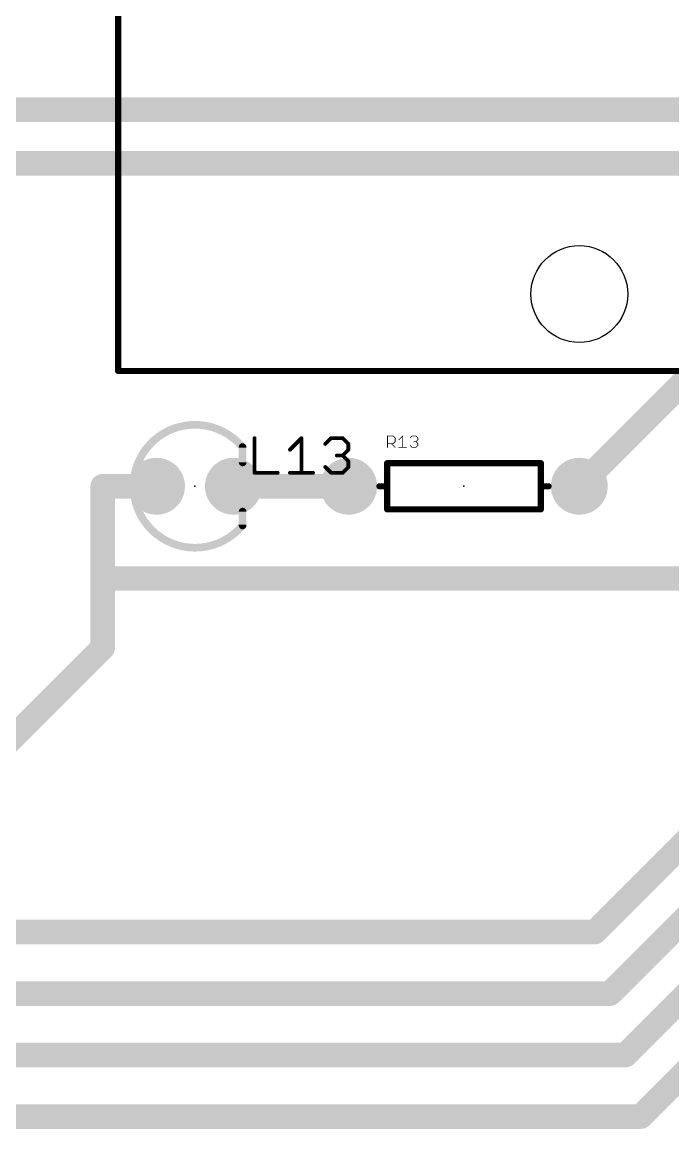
# Model space of a CAD drawing. Extents: x -209 to 66, y -44 to 97.
# Drawn here: x -120.01 to -98.51, y -23.77 to 12.8 of the extents above; entities that cross this region are included whole.
import ezdxf

# ---------------------------------------------------------------- set-up
doc = ezdxf.new("R2010")
doc.units = 0
for name, color, linetype in [('1', 22, 'CONTINUOUS'), ('17', 82, 'CONTINUOUS'), ('20', 7, 'CONTINUOUS'), ('21', 253, 'CONTINUOUS'), ('23', 7, 'CONTINUOUS'), ('25', 253, 'CONTINUOUS'), ('51', 253, 'CONTINUOUS'), ('52', 253, 'CONTINUOUS')]:
    doc.layers.add(name, color=color, linetype=linetype)

# ---------------------------------------------------------------- blocks, each defined once
blk = doc.blocks.new('ROUNDP')
at = {"const_width": 0.5}
blk.add_lwpolyline([(0, -0.25, 1), (0, 0.25, 1), (0, -0.25)], format="xyb", dxfattribs=at)

msp = doc.modelspace()

# ---------------------------------------------------------------- linework, layer by layer
at = {"layer": '1'}
for points, const_width in [([(-41.656, 9.906), (-129.032, 9.906)], 0.8128), ([(-42.418, 8.128), (-128.27, 8.128)], 0.8128), ([(-101.6, -2.54), (-94.996, 4.064)], 0.8128), ([(-115.57, -2.54), (-117.348, -2.54)], 0.8128), ([(-117.348, -2.54), (-117.348, -5.588)], 0.8128), ([(-109.22, -2.54), (-113.03, -2.54)], 0.8128), ([(-109.22, -2.54), (-108.966, -2.54)], 1.27), ([(-101.6, -2.54), (-101.854, -2.54)], 1.27), ([(-87.884, -4.064), (-101.092, -17.272)], 0.8128), ([(-85.344, -4.064), (-100.584, -19.304)], 0.8128), ([(-82.804, -4.064), (-100.076, -21.336)], 0.8128), ([(-80.264, -4.064), (-99.568, -23.368)], 0.8128), ([(-117.348, -5.588), (-92.202, -5.588)], 0.8128), ([(-117.348, -5.588), (-117.348, -7.874)], 0.8128), ([(-117.348, -7.874), (-124.46, -14.986)], 0.8128), ([(-101.092, -17.272), (-186.944, -17.272)], 0.8128), ([(-100.584, -19.304), (-187.452, -19.304)], 0.8128), ([(-100.076, -21.336), (-188.722, -21.336)], 0.8128), ([(-99.568, -23.368), (-188.214, -23.368)], 0.8128)]:
    msp.add_lwpolyline(points, dxfattribs=dict(at, const_width=const_width))
for points, const_width in [([(-117.348, -2.3368, 1), (-117.348, -2.7432)], 0.4064), ([(-117.1448, -2.54, 1), (-117.5512, -2.54)], 0.4064), ([(-115.57, -2.7432, 1), (-115.57, -2.3368)], 0.4064), ([(-113.03, -2.3368, 1), (-113.03, -2.7432)], 0.4064), ([(-109.22, -2.2225, 1), (-109.22, -2.8575)], 0.635), ([(-109.22, -2.7432, 1), (-109.22, -2.3368)], 0.4064), ([(-108.966, -2.8575, 1), (-108.966, -2.2225)], 0.635), ([(-101.854, -2.2225, 1), (-101.854, -2.8575)], 0.635), ([(-101.7437, -2.3963, 1), (-101.4563, -2.6837)], 0.4064), ([(-101.6, -2.8575, 1), (-101.6, -2.2225)], 0.635), ([(-117.348, -5.3848, 1), (-117.348, -5.7912)], 0.4064), ([(-117.1448, -5.588, 1), (-117.5512, -5.588)], 0.4064), ([(-117.5512, -5.588, 1), (-117.1448, -5.588)], 0.4064), ([(-117.5512, -7.874, 1), (-117.1448, -7.874)], 0.4064), ([(-117.2043, -8.0177, 1), (-117.4917, -7.7303)], 0.4064), ([(-101.2357, -17.1283, 1), (-100.9483, -17.4157)], 0.4064), ([(-101.092, -17.4752, 1), (-101.092, -17.0688)], 0.4064), ([(-100.7277, -19.1603, 1), (-100.4403, -19.4477)], 0.4064), ([(-100.584, -19.5072, 1), (-100.584, -19.1008)], 0.4064), ([(-100.2197, -21.1923, 1), (-99.9323, -21.4797)], 0.4064), ([(-100.076, -21.5392, 1), (-100.076, -21.1328)], 0.4064), ([(-99.7117, -23.2243, 1), (-99.4243, -23.5117)], 0.4064), ([(-99.568, -23.5712, 1), (-99.568, -23.1648)], 0.4064)]:
    msp.add_lwpolyline(points, format="xyb", dxfattribs=dict(at, const_width=const_width))
at = {"layer": '20'}
msp.add_circle((-101.6, 3.81), 1.6, dxfattribs=at)
at = {"layer": '21'}
for points, const_width in [([(-114.3, -0.508, 0.277), (-116.0929, -1.5838)], 0.254), ([(-112.739, -1.2391, 0.2226), (-114.3, -0.508)], 0.254), ([(-112.6617, -1.2446, 1), (-112.7887, -1.2446)], 0.127), ([(-112.7887, -1.7526, 1), (-112.6617, -1.7526)], 0.127), ([(-107.95, -1.7272, 1), (-107.95, -1.8288)], 0.1016), ([(-107.8992, -1.778, 1), (-108.0008, -1.778)], 0.1016), ([(-102.8192, -1.778, 1), (-102.9208, -1.778)], 0.1016), ([(-102.87, -1.8288, 1), (-102.87, -1.7272)], 0.1016), ([(-108.204, -2.4892, 1), (-108.204, -2.5908)], 0.1016), ([(-107.8992, -2.54, 1), (-108.0008, -2.54)], 0.1016), ([(-108.0008, -2.54, 1), (-107.8992, -2.54)], 0.1016), ([(-107.95, -2.5908, 1), (-107.95, -2.4892)], 0.1016), ([(-102.8192, -2.54, 1), (-102.9208, -2.54)], 0.1016), ([(-102.87, -2.4892, 1), (-102.87, -2.5908)], 0.1016), ([(-102.9208, -2.54, 1), (-102.8192, -2.54)], 0.1016), ([(-102.616, -2.5908, 1), (-102.616, -2.4892)], 0.1016), ([(-112.6617, -3.3782, 1), (-112.7887, -3.3782)], 0.127), ([(-107.95, -3.2512, 1), (-107.95, -3.3528)], 0.1016), ([(-108.0008, -3.302, 1), (-107.8992, -3.302)], 0.1016), ([(-102.9208, -3.302, 1), (-102.8192, -3.302)], 0.1016), ([(-102.87, -3.3528, 1), (-102.87, -3.2512)], 0.1016), ([(-116.0643, -3.5482, 0.2691), (-114.3, -4.572)], 0.254), ([(-114.3, -4.572, 0.2206), (-112.7488, -3.8526)], 0.254), ([(-112.7887, -3.8354, 1), (-112.6617, -3.8354)], 0.127)]:
    msp.add_lwpolyline(points, format="xyb", dxfattribs=dict(at, const_width=const_width))
for points, const_width in [([(-112.7252, -1.2446), (-112.7252, -1.7526)], 0.254), ([(-107.95, -1.778), (-102.87, -1.778)], 0.2032), ([(-107.95, -2.54), (-107.95, -1.778)], 0.2032), ([(-102.87, -1.778), (-102.87, -2.54)], 0.2032), ([(-107.95, -2.54), (-108.204, -2.54)], 0.2032), ([(-107.95, -3.302), (-107.95, -2.54)], 0.2032), ([(-102.87, -2.54), (-102.87, -3.302)], 0.2032), ([(-102.87, -2.54), (-102.616, -2.54)], 0.2032), ([(-112.7252, -3.8354), (-112.7252, -3.3782)], 0.254), ([(-102.87, -3.302), (-107.95, -3.302)], 0.2032)]:
    msp.add_lwpolyline(points, dxfattribs=dict(at, const_width=const_width))
at = {"layer": '23'}
for p in [(-114.3, -2.54), (-105.41, -2.54)]:
    msp.add_point(p, dxfattribs=at)
at = {"layer": '25'}
for points, const_width in [([(-112.3315, -0.9515), (-112.3315, -2.0955)], 0.127), ([(-111.1621, -1.3329), (-110.7808, -0.9515)], 0.127), ([(-110.7808, -0.9515), (-110.7808, -2.0955)], 0.127), ([(-109.9927, -1.1422), (-109.802, -0.9515)], 0.127), ([(-109.802, -0.9515), (-109.4207, -0.9515)], 0.127), ([(-109.4207, -0.9515), (-109.2301, -1.1422)], 0.127), ([(-109.2301, -1.1422), (-109.2301, -1.3329)], 0.127), ([(-107.9373, -1.2573), (-107.9373, -0.876)], 0.0254), ([(-107.9373, -0.876), (-107.7466, -0.876)], 0.0254), ([(-107.7466, -0.876), (-107.6831, -0.9395)], 0.0254), ([(-107.6831, -1.0666), (-107.7466, -1.1302)], 0.0254), ([(-107.6831, -0.9395), (-107.6831, -1.0666)], 0.0254), ([(-107.5631, -1.0031), (-107.436, -0.876)], 0.0254), ([(-107.436, -0.876), (-107.436, -1.2573)], 0.0254), ([(-107.1889, -0.9395), (-107.1253, -0.876)], 0.0254), ([(-107.1253, -0.876), (-106.9982, -0.876)], 0.0254), ([(-106.9982, -1.0666), (-107.0618, -1.0666)], 0.0254), ([(-106.9982, -0.876), (-106.9347, -0.9395)], 0.0254), ([(-106.9347, -1.0031), (-106.9982, -1.0666)], 0.0254), ([(-106.9982, -1.0666), (-106.9347, -1.1302)], 0.0254), ([(-106.9347, -0.9395), (-106.9347, -1.0031)], 0.0254), ([(-109.4207, -1.5235), (-109.6114, -1.5235)], 0.127), ([(-109.2301, -1.3329), (-109.4207, -1.5235)], 0.127), ([(-109.4207, -1.5235), (-109.2301, -1.7142)], 0.127), ([(-107.7466, -1.1302), (-107.9373, -1.1302)], 0.0254), ([(-107.8102, -1.1302), (-107.6831, -1.2573)], 0.0254), ([(-107.5631, -1.2573), (-107.3089, -1.2573)], 0.0254), ([(-107.1253, -1.2573), (-107.1889, -1.1937)], 0.0254), ([(-106.9982, -1.2573), (-107.1253, -1.2573)], 0.0254), ([(-106.9347, -1.1937), (-106.9982, -1.2573)], 0.0254), ([(-106.9347, -1.1302), (-106.9347, -1.1937)], 0.0254), ([(-109.2301, -1.7142), (-109.2301, -1.9048)], 0.127), ([(-112.3315, -2.0955), (-111.5689, -2.0955)], 0.127), ([(-111.1621, -2.0955), (-110.3995, -2.0955)], 0.127), ([(-109.802, -2.0955), (-109.9927, -1.9048)], 0.127), ([(-109.4207, -2.0955), (-109.802, -2.0955)], 0.127), ([(-109.2301, -1.9048), (-109.4207, -2.0955)], 0.127)]:
    msp.add_lwpolyline(points, dxfattribs=dict(at, const_width=const_width))
for points, const_width in [([(-112.2998, -0.9515, 1), (-112.3633, -0.9515)], 0.0635), ([(-110.749, -0.9515, 1), (-110.8125, -0.9515)], 0.0635), ([(-110.7583, -0.974, 1), (-110.8032, -0.9291)], 0.0635), ([(-110.0152, -1.1197, 1), (-109.9703, -1.1646)], 0.0635), ([(-109.802, -0.9198, 1), (-109.802, -0.9833)], 0.0635), ([(-109.7796, -0.974, 1), (-109.8245, -0.9291)], 0.0635), ([(-109.3983, -0.9291, 1), (-109.4432, -0.974)], 0.0635), ([(-109.4207, -0.9833, 1), (-109.4207, -0.9198)], 0.0635), ([(-109.1983, -1.1422, 1), (-109.2618, -1.1422)], 0.0635), ([(-109.2525, -1.1646, 1), (-109.2076, -1.1197)], 0.0635), ([(-107.931, -0.876, 1), (-107.9437, -0.876)], 0.0127), ([(-107.9373, -0.8696, 1), (-107.9373, -0.8823)], 0.0127), ([(-107.7421, -0.8715, 1), (-107.7511, -0.8805)], 0.0127), ([(-107.7466, -0.8823, 1), (-107.7466, -0.8696)], 0.0127), ([(-107.6767, -0.9395, 1), (-107.6894, -0.9395)], 0.0127), ([(-107.6894, -1.0666, 1), (-107.6767, -1.0666)], 0.0127), ([(-107.6876, -0.944, 1), (-107.6786, -0.935)], 0.0127), ([(-107.6786, -1.0711, 1), (-107.6876, -1.0621)], 0.0127), ([(-107.5676, -0.9986, 1), (-107.5586, -1.0076)], 0.0127), ([(-107.4296, -0.876, 1), (-107.4423, -0.876)], 0.0127), ([(-107.4315, -0.8805, 1), (-107.4405, -0.8715)], 0.0127), ([(-107.1934, -0.935, 1), (-107.1844, -0.944)], 0.0127), ([(-107.1253, -0.8696, 1), (-107.1253, -0.8823)], 0.0127), ([(-107.1208, -0.8805, 1), (-107.1298, -0.8715)], 0.0127), ([(-107.0618, -1.0603, 1), (-107.0618, -1.073)], 0.0127), ([(-106.9937, -0.8715, 1), (-107.0027, -0.8805)], 0.0127), ([(-106.9937, -1.0621, 1), (-107.0027, -1.0711)], 0.0127), ([(-107.0027, -1.0621, 1), (-106.9937, -1.0711)], 0.0127), ([(-106.9982, -0.8823, 1), (-106.9982, -0.8696)], 0.0127), ([(-106.9982, -1.073, 1), (-106.9982, -1.0603)], 0.0127), ([(-106.9283, -0.9395, 1), (-106.941, -0.9395)], 0.0127), ([(-106.941, -1.0031, 1), (-106.9283, -1.0031)], 0.0127), ([(-106.9392, -0.944, 1), (-106.9302, -0.935)], 0.0127), ([(-106.9302, -1.0076, 1), (-106.9392, -0.9986)], 0.0127), ([(-111.1846, -1.3104, 1), (-111.1397, -1.3553)], 0.0635), ([(-109.6114, -1.4918, 1), (-109.6114, -1.5553)], 0.0635), ([(-109.3983, -1.5011, 1), (-109.4432, -1.546)], 0.0635), ([(-109.4207, -1.5553, 1), (-109.4207, -1.4918)], 0.0635), ([(-109.2618, -1.3329, 1), (-109.1983, -1.3329)], 0.0635), ([(-109.2076, -1.3553, 1), (-109.2525, -1.3104)], 0.0635), ([(-107.9437, -1.2573, 1), (-107.931, -1.2573)], 0.0127), ([(-107.9373, -1.1238, 1), (-107.9373, -1.1365)], 0.0127), ([(-107.8057, -1.1257, 1), (-107.8147, -1.1347)], 0.0127), ([(-107.7511, -1.1257, 1), (-107.7421, -1.1347)], 0.0127), ([(-107.7466, -1.1365, 1), (-107.7466, -1.1238)], 0.0127), ([(-107.6876, -1.2618, 1), (-107.6786, -1.2528)], 0.0127), ([(-107.5631, -1.251, 1), (-107.5631, -1.2637)], 0.0127), ([(-107.4423, -1.2573, 1), (-107.4296, -1.2573)], 0.0127), ([(-107.3089, -1.2637, 1), (-107.3089, -1.251)], 0.0127), ([(-107.1844, -1.1893, 1), (-107.1934, -1.1982)], 0.0127), ([(-107.1253, -1.251, 1), (-107.1253, -1.2637)], 0.0127), ([(-107.1298, -1.2618, 1), (-107.1208, -1.2528)], 0.0127), ([(-107.0027, -1.2528, 1), (-106.9937, -1.2618)], 0.0127), ([(-106.9982, -1.2637, 1), (-106.9982, -1.251)], 0.0127), ([(-106.9283, -1.1302, 1), (-106.941, -1.1302)], 0.0127), ([(-106.941, -1.1937, 1), (-106.9283, -1.1937)], 0.0127), ([(-106.9392, -1.1347, 1), (-106.9302, -1.1257)], 0.0127), ([(-106.9302, -1.1982, 1), (-106.9392, -1.1893)], 0.0127), ([(-109.4432, -1.5011, 1), (-109.3983, -1.546)], 0.0635), ([(-109.1983, -1.7142, 1), (-109.2618, -1.7142)], 0.0635), ([(-109.2525, -1.7366, 1), (-109.2076, -1.6917)], 0.0635), ([(-112.3315, -2.0637, 1), (-112.3315, -2.1273)], 0.0635), ([(-112.3633, -2.0955, 1), (-112.2998, -2.0955)], 0.0635), ([(-111.5689, -2.1273, 1), (-111.5689, -2.0637)], 0.0635), ([(-111.1621, -2.0637, 1), (-111.1621, -2.1273)], 0.0635), ([(-110.8125, -2.0955, 1), (-110.749, -2.0955)], 0.0635), ([(-110.3995, -2.1273, 1), (-110.3995, -2.0637)], 0.0635), ([(-109.9703, -1.8824, 1), (-110.0152, -1.9273)], 0.0635), ([(-109.802, -2.0637, 1), (-109.802, -2.1273)], 0.0635), ([(-109.8245, -2.118, 1), (-109.7796, -2.073)], 0.0635), ([(-109.4432, -2.073, 1), (-109.3983, -2.118)], 0.0635), ([(-109.4207, -2.1273, 1), (-109.4207, -2.0637)], 0.0635), ([(-109.2618, -1.9048, 1), (-109.1983, -1.9048)], 0.0635), ([(-109.2076, -1.9273, 1), (-109.2525, -1.8824)], 0.0635)]:
    msp.add_lwpolyline(points, format="xyb", dxfattribs=dict(at, const_width=const_width))
at = {"layer": '51'}
for points, const_width in [([(-116.0891, -1.5766, 0.1241), (-116.332, -2.54)], 0.254), ([(-112.6617, -1.27, 1), (-112.7887, -1.27)], 0.127), ([(-116.332, -2.54, 0.1388), (-116.0306, -3.605)], 0.254), ([(-112.7887, -3.81, 1), (-112.6617, -3.81)], 0.127)]:
    msp.add_lwpolyline(points, format="xyb", dxfattribs=dict(at, const_width=const_width))
at = {"layer": '51', "const_width": 0.254}
msp.add_lwpolyline([(-112.7252, -3.81), (-112.7252, -1.27)], dxfattribs=at)
at = {"layer": '52', "const_width": 0.2032}
for points in [[(-116.84, 54.61), (-116.84, 1.27)], [(-116.84, 1.27), (-20.32, 1.27)]]:
    msp.add_lwpolyline(points, dxfattribs=at)
at = {"layer": '52', "const_width": 0.1016}
for points in [[(-116.84, 1.3208, 1), (-116.84, 1.2192)], [(-116.8908, 1.27, 1), (-116.7892, 1.27)]]:
    msp.add_lwpolyline(points, format="xyb", dxfattribs=at)

# ---------------------------------------------------------------- block references
at = {"layer": '17', "xscale": 1.8796, "yscale": 1.8796}
for p in [(-115.57, -2.54), (-115.57, -2.54), (-113.03, -2.54), (-113.03, -2.54), (-109.22, -2.54), (-109.22, -2.54), (-101.6, -2.54), (-101.6, -2.54)]:
    msp.add_blockref('ROUNDP', p, dxfattribs=at)

doc.saveas('drawing.dxf')
